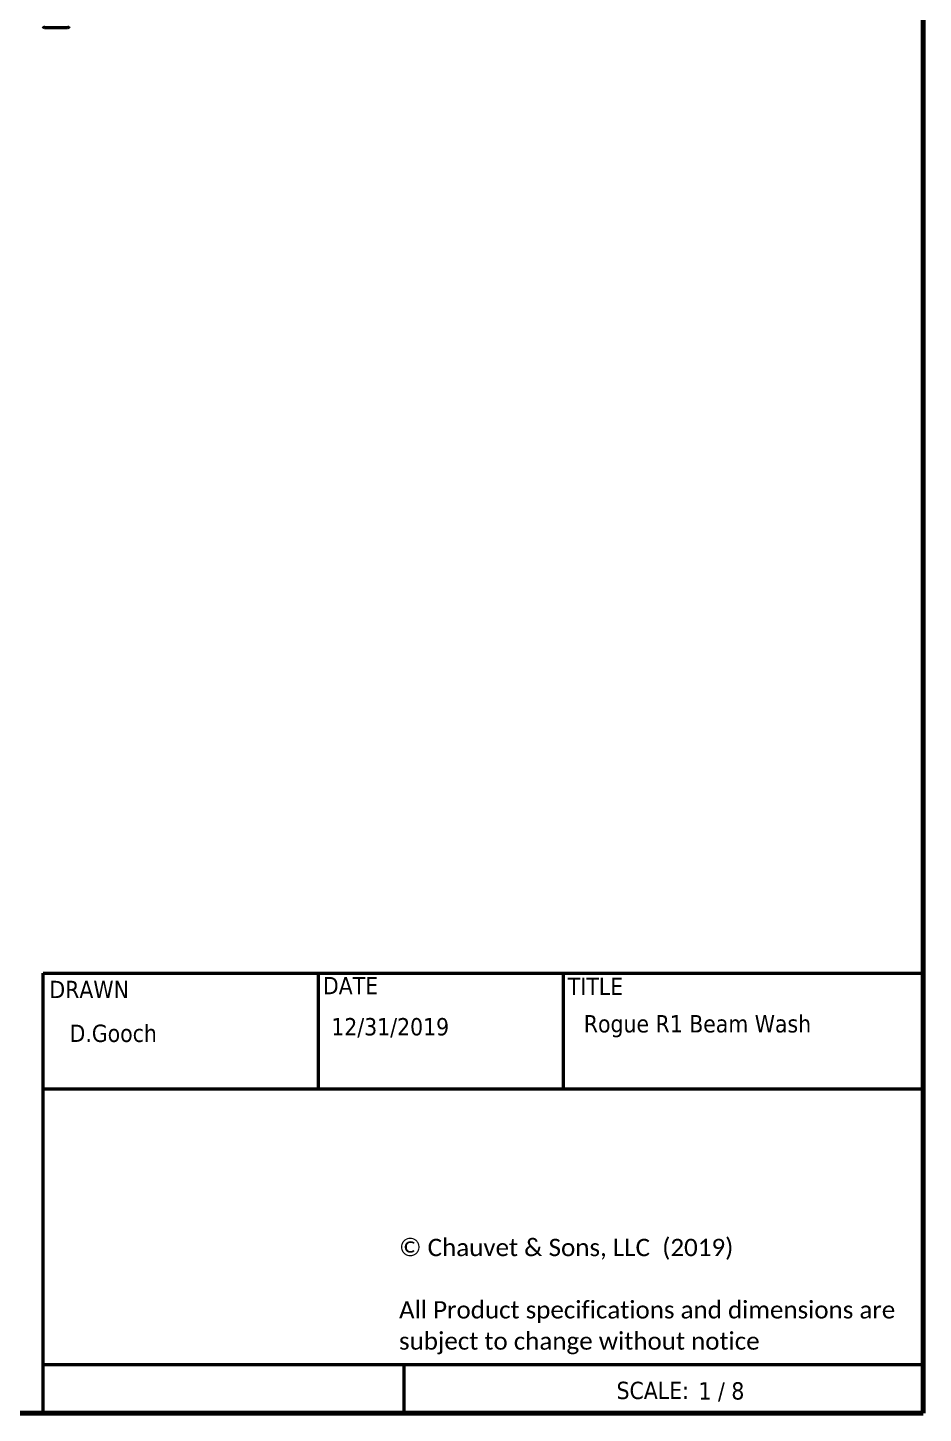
# Model space of a CAD drawing. Header units: millimetres. Extents: x 40 to 2195, y 40 to 1687.
# Drawn here: x 1782 to 2195, y 40 to 680 of the extents above; entities that cross this region are included whole.
import ezdxf
from ezdxf.enums import TextEntityAlignment as Align

# ---------------------------------------------------------------- set-up
doc = ezdxf.new("R2010")
doc.units = ezdxf.units.MM
doc.header["$LTSCALE"] = 8
for name, color, linetype, lineweight in [('Border (ISO)', 7, 'Continuous', 70), ('Title (ISO)', 7, 'Continuous', 50), ('Visible (ISO)', 7, 'Continuous', 50)]:
    doc.layers.add(name, color=color, linetype=linetype, lineweight=lineweight)
doc.styles.add('Note Text (ISO)', font='tahoma.ttf')

# ---------------------------------------------------------------- blocks, each defined once
blk = doc.blocks.new('Borders Chauvet_A')
at = {"layer": 'Border (ISO)'}
for p, q in [((274.4, 210.9), (274.4, 5)), ((274.4, 5), (5, 5))]:
    blk.add_line(p, q, dxfattribs=at)
blk = doc.blocks.new('Title Blocks Chauvet_A')
at = {"layer": 'Title (ISO)'}
for p, q in [((147.996, 57.403), (198.796, 57.403)), ((147.996, 32.003), (147.996, 57.403)), ((163.868, 57.403), (163.868, 50.737)), ((178.016, 57.403), (178.016, 50.737)), ((198.796, 57.403), (198.796, 32.003)), ((147.996, 50.737), (198.796, 50.737)), ((147.996, 34.826), (198.796, 34.826)), ((168.807, 34.826), (168.807, 32.003)), ((198.796, 32.003), (147.996, 32.003))]:
    blk.add_line(p, q, dxfattribs=at)
at = {"layer": 'Title (ISO)', "color": 7, "style": 'Note Text (ISO)'}
for s, p in [('DRAWN', (148.355, 56.964)), ('DATE', (164.144, 57.187)), ('TITLE', (178.277, 57.138))]:
    blk.add_text(s, height=1, dxfattribs=at).set_placement(p, align=Align.TOP_LEFT)
at = {"layer": 'Title (ISO)', "color": 7, "insert": (168.533, 42.073), "char_height": 1, "width": 29.78387, "attachment_point": 1, "line_spacing_factor": 1.07956, "style": 'Note Text (ISO)'}
blk.add_mtext('\\fCalibri|b0|i0;\\H1.0000;© Chauvet & Sons, LLC  (2019)\\P\\fCalibri|b0|i0;\\H1.0000;\\P\\fCalibri|b0|i0;\\H1.0000;All Product specifications and dimensions are \\P\\fCalibri|b0|i0;\\H1.0000;subject to change without notice \\P', dxfattribs=at)
at = {"layer": 'Title (ISO)', "color": 7, "insert": (181.091, 33.823), "char_height": 1, "attachment_point": 1, "style": 'Note Text (ISO)'}
blk.add_mtext('\\fTahoma|b0|i0;SCALE:', dxfattribs=at)
at = {"layer": 'Title (ISO)', "color": 7, "style": 'Note Text (ISO)'}
for tag, p in [('AUTHOR_001', (149.519, 53.435)), ('CREATION_DATE_001', (164.625, 53.814)), ('TITLE_001', (179.201, 53.984)), ('Initial_View_Scale_001', (185.818, 32.795))]:
    blk.add_attdef(tag, p, '', height=1, dxfattribs=at)

msp = doc.modelspace()

# ---------------------------------------------------------------- linework, layer by layer
at = {"layer": 'Visible (ISO)'}
msp.add_line((1800.038, 679.756), (1789.547, 679.756), dxfattribs=at)
for centre, start, end in [((1789.547, 680.756), 195.945396, 269.999999), ((1800.038, 680.756), 270.000001, 344.054604)]:
    msp.add_arc(centre, 1, start, end, dxfattribs=at)

# ---------------------------------------------------------------- block references
at = {"xscale": 8, "yscale": 8, "zscale": 8}
msp.add_blockref('Borders Chauvet_A', (0, 0), dxfattribs=at)
msp.add_blockref('Title Blocks Chauvet_A', (604.836, -216.022), dxfattribs=at).add_auto_attribs({'TITLE_001': 'Rogue R1 Beam Wash', 'Initial_View_Scale_001': '1 / 8', 'AUTHOR_001': 'D.Gooch', 'CREATION_DATE_001': '12/31/2019'})

doc.saveas('drawing.dxf')
